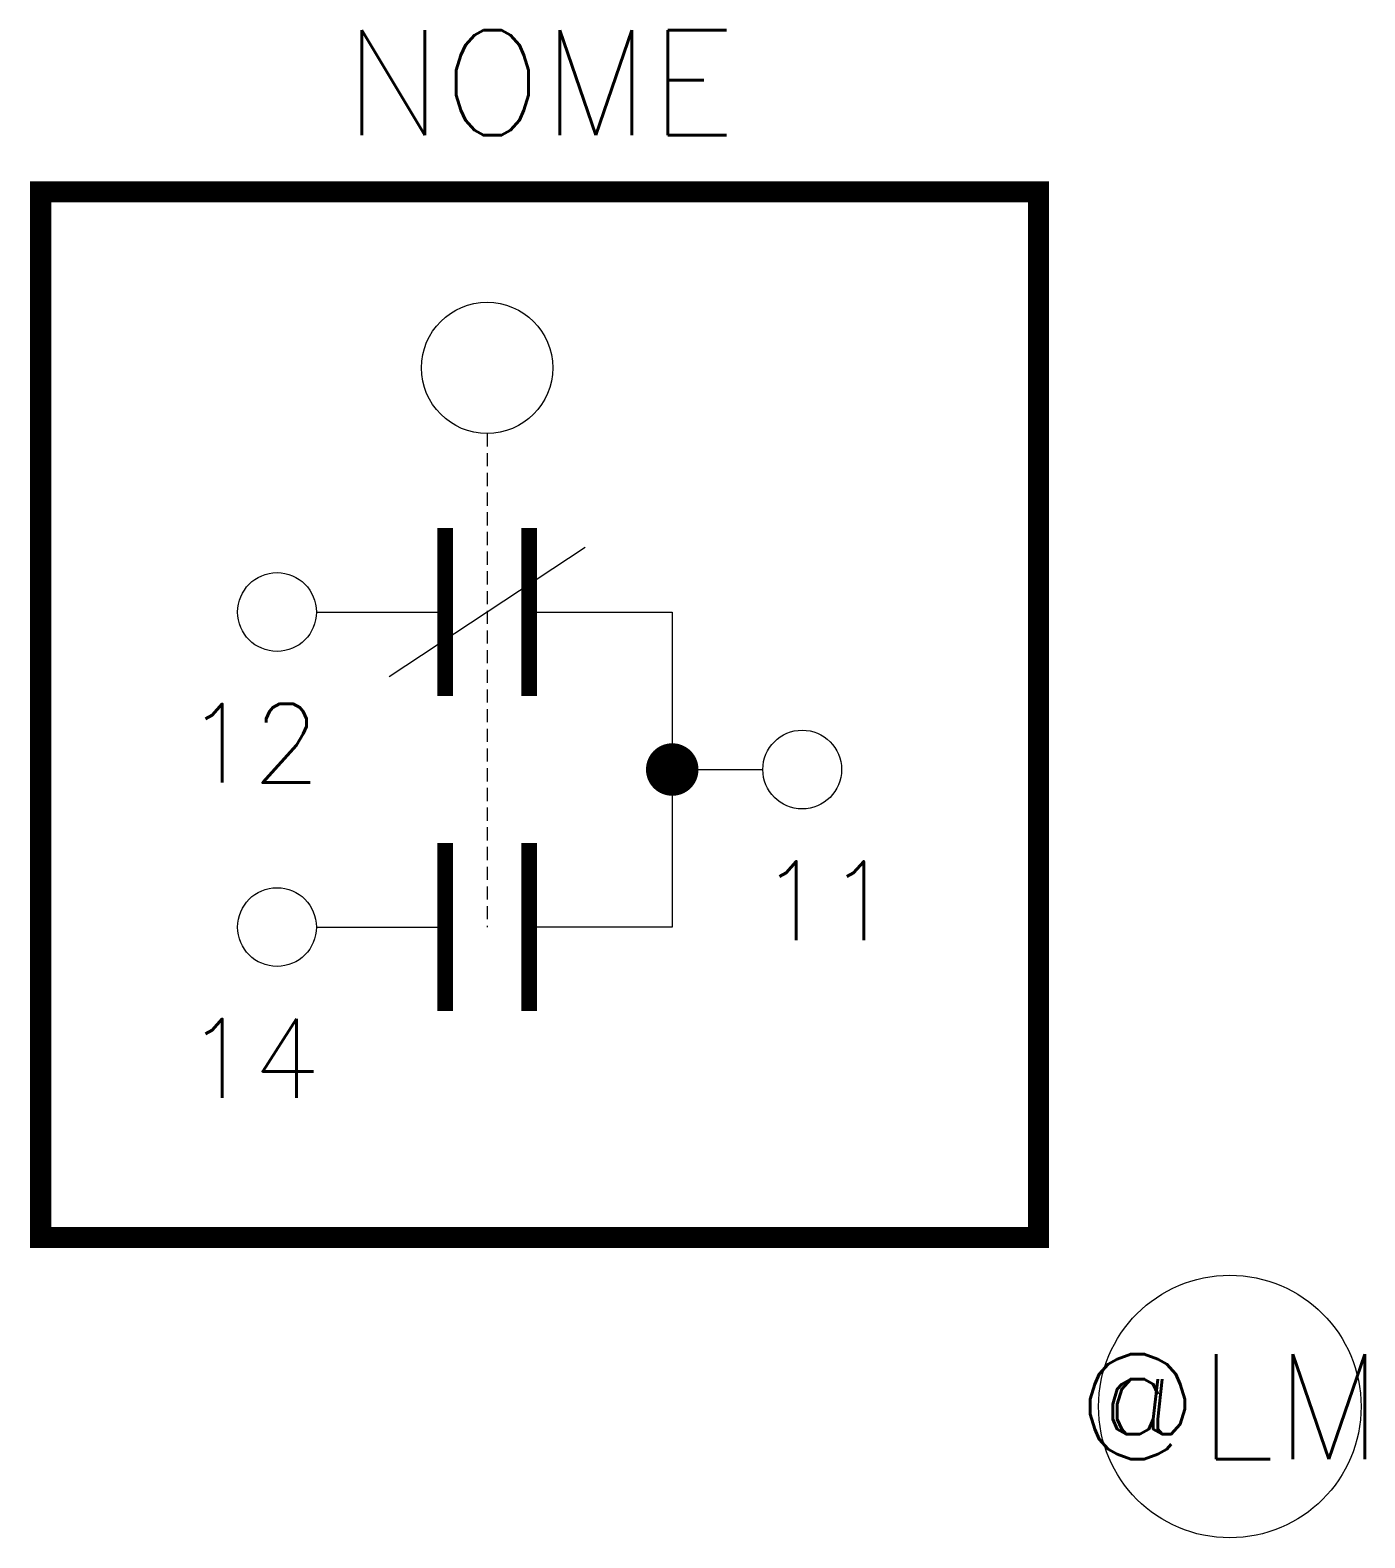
# Model space of a CAD drawing. Header units: millimetres. Extents: x 1842.8 to 1868.2, y 845.7 to 874.4.
import ezdxf
from ezdxf.enums import TextEntityAlignment as Align

# ---------------------------------------------------------------- set-up
doc = ezdxf.new("R2010")
doc.units = ezdxf.units.MM
doc.linetypes.add('HIDDEN', pattern=[0.375, 0.25, -0.125])
doc.styles.add('ROMANS', font='romans')

msp = doc.modelspace()

# ---------------------------------------------------------------- linework, layer by layer
for p, q in [((1848.253, 863.318), (1850.703, 863.318)), ((1848.253, 857.318), (1850.703, 857.318))]:
    msp.add_line(p, q)
at = {"color": 5, "const_width": 0.4}
msp.add_lwpolyline([(1843.003, 851.402), (1862.003, 851.402), (1862.003, 871.318), (1843.003, 871.318)], close=True, dxfattribs=at)
at = {"linetype": 'HIDDEN', "flags": 128}
msp.add_lwpolyline([(1851.503, 866.718), (1851.503, 857.318)], dxfattribs=at)
at = {"const_width": 0.3}
for points in [[(1850.703, 861.718), (1850.703, 864.918)], [(1852.303, 861.718), (1852.303, 864.918)], [(1850.703, 855.718), (1850.703, 858.918)], [(1852.303, 855.718), (1852.303, 858.918)]]:
    msp.add_lwpolyline(points, dxfattribs=at)
for points in [[(1853.369, 864.55), (1849.637, 862.086)], [(1852.303, 863.318), (1855.028, 863.318), (1855.028, 857.318), (1852.303, 857.318)], [(1855.028, 860.318), (1856.753, 860.318)]]:
    msp.add_lwpolyline(points)
at = {"const_width": 0.5}
for points in [[(1855.278, 860.318, 1), (1854.778, 860.318, 1)], [(1854.778, 860.318, 1), (1855.278, 860.318, 1)]]:
    msp.add_lwpolyline(points, format="xyb", dxfattribs=at)
for centre, radius in [((1851.503, 867.968), 1.25), ((1847.503, 863.318), 0.75), ((1857.503, 860.318), 0.75), ((1847.503, 857.318), 0.75), ((1865.644, 848.185), 2.5)]:
    msp.add_circle(centre, radius)

# ---------------------------------------------------------------- texts
at = {"style": 'ROMANS', "flags": 4}
for tag, text, p in [('NOME', 'NOME', (1852.503, 873.4)), ('@LM', '@LM', (1865.644, 848.185))]:
    msp.add_attdef(tag, text=text, height=2, dxfattribs=at).set_placement(p, align=Align.MIDDLE_CENTER)
for tag, text, p in [('12', '12', (1845.753, 860.818)), ('14', '14', (1845.753, 854.818))]:
    msp.add_attdef(tag, text=text, height=1.5, dxfattribs=at).set_placement(p, align=Align.MIDDLE_LEFT)
msp.add_attdef('11', text='11', height=1.5, dxfattribs=at).set_placement((1859.253, 857.818), align=Align.MIDDLE_RIGHT)

doc.saveas('drawing.dxf')
